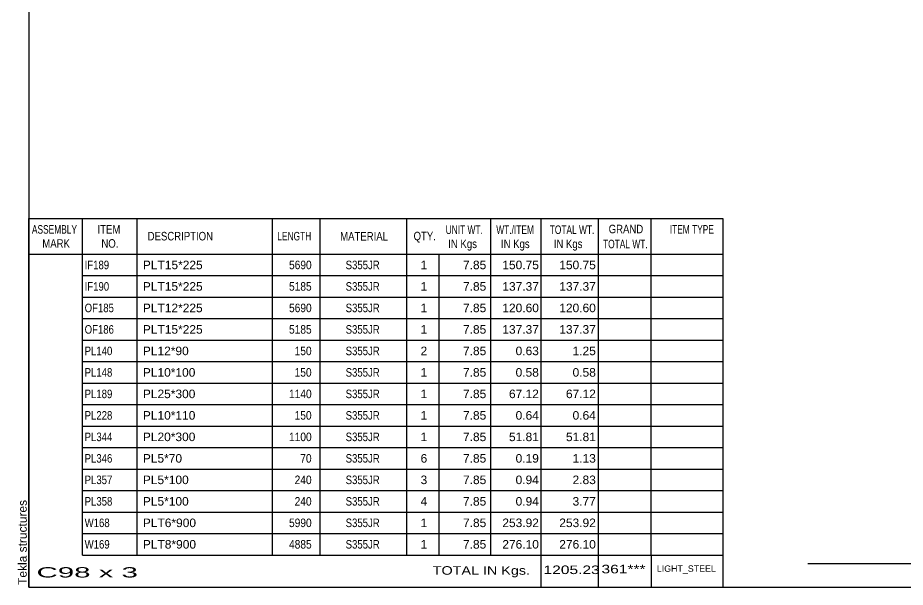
# Model space of a CAD drawing. Header units: millimetres. Extents: x -327 to 86, y -151 to 136.
# Drawn here: x -326.7 to -128.6, y -151.3 to -24.1 of the extents above; entities that cross this region are included whole.
import ezdxf

# ---------------------------------------------------------------- set-up
doc = ezdxf.new("R2010")
doc.units = ezdxf.units.MM
doc.styles.add('Arial', font='ARIAL.TTF', dxfattribs={"height": 0.2})
doc.styles.add('Arial Narrow', font='ARIALN.TTF', dxfattribs={"height": 0.2})

# ---------------------------------------------------------------- blocks, each defined once
blk = doc.blocks.new('Unknown-622305772-1210')
at = {"color": 5, "linetype": 'Continuous'}
for p, q in [((-324.16, 135.73), (-324.16, -151.27)), ((-324.16, -151.27), (85.84, -151.27))]:
    blk.add_line(p, q, dxfattribs=at)
at = {"color": 174, "linetype": 'Continuous', "style": 'Arial'}
blk.add_text('Tekla structures', height=1.9102, rotation=90, dxfattribs=at).set_placement((-324.66, -150.77))
blk = doc.blocks.new('CBS_BOM-622305772-5255')
at = {"color": 7, "linetype": 'Continuous'}
for p, q in [((-324.19, -76.9), (-324.19, -68.9)), ((-324.19, -68.9), (-169.27, -68.9)), ((-312.19, -76.9), (-312.19, -68.9)), ((-300, -76.9), (-300, -68.9)), ((-269.83, -76.9), (-269.83, -68.9)), ((-259.15, -76.9), (-259.15, -68.9)), ((-239.84, -76.9), (-239.84, -68.9)), ((-221.04, -76.9), (-221.04, -68.9)), ((-209.82, -76.9), (-209.82, -68.9)), ((-197.04, -76.9), (-197.04, -68.9)), ((-185.29, -76.9), (-185.29, -68.9)), ((-169.27, -68.9), (-169.27, -76.89)), ((-324.19, -76.9), (-169.26, -76.9)), ((-324.19, -81.7), (-324.19, -76.9)), ((-312.19, -81.7), (-312.19, -76.9)), ((-300, -81.7), (-300, -76.9)), ((-269.83, -81.7), (-269.83, -76.9)), ((-259.15, -81.7), (-259.15, -76.9)), ((-239.84, -81.7), (-239.84, -76.9)), ((-232.57, -81.7), (-232.57, -76.9)), ((-221.04, -81.7), (-221.04, -76.9)), ((-209.82, -81.7), (-209.82, -76.9)), ((-197.04, -81.7), (-197.04, -76.9)), ((-185.27, -81.7), (-185.27, -76.9)), ((-169.26, -76.9), (-169.26, -81.7)), ((-324.19, -86.5), (-324.19, -81.7)), ((-312.19, -81.7), (-169.27, -81.7)), ((-312.19, -86.5), (-312.19, -81.7)), ((-300, -86.5), (-300, -81.7)), ((-269.83, -86.5), (-269.83, -81.7)), ((-259.15, -86.5), (-259.15, -81.7)), ((-239.84, -86.5), (-239.84, -81.7)), ((-232.57, -86.5), (-232.57, -81.7)), ((-221.04, -86.5), (-221.04, -81.7)), ((-209.82, -86.5), (-209.82, -81.7)), ((-197.04, -86.5), (-197.04, -81.7)), ((-185.27, -86.5), (-185.27, -81.7)), ((-169.26, -81.7), (-169.26, -86.5)), ((-324.19, -91.3), (-324.19, -86.5)), ((-312.19, -86.5), (-169.27, -86.5)), ((-312.19, -91.3), (-312.19, -86.5)), ((-300, -91.3), (-300, -86.5)), ((-269.83, -91.3), (-269.83, -86.5)), ((-259.15, -91.3), (-259.15, -86.5)), ((-239.84, -91.3), (-239.84, -86.5)), ((-232.57, -91.3), (-232.57, -86.5)), ((-221.04, -91.3), (-221.04, -86.5)), ((-209.82, -91.3), (-209.82, -86.5)), ((-197.04, -91.3), (-197.04, -86.5)), ((-185.27, -91.3), (-185.27, -86.5)), ((-169.26, -86.5), (-169.26, -91.3)), ((-324.19, -96.1), (-324.19, -91.3)), ((-312.19, -91.3), (-169.27, -91.3)), ((-312.19, -96.1), (-312.19, -91.3)), ((-300, -96.1), (-300, -91.3)), ((-269.83, -96.1), (-269.83, -91.3)), ((-259.15, -96.1), (-259.15, -91.3)), ((-239.84, -96.1), (-239.84, -91.3)), ((-232.57, -96.1), (-232.57, -91.3)), ((-221.04, -96.1), (-221.04, -91.3)), ((-209.82, -96.1), (-209.82, -91.3)), ((-197.04, -96.1), (-197.04, -91.3)), ((-185.27, -96.1), (-185.27, -91.3)), ((-169.26, -91.3), (-169.26, -96.1)), ((-324.19, -100.9), (-324.19, -96.1)), ((-312.19, -96.1), (-169.27, -96.1)), ((-312.19, -100.9), (-312.19, -96.1)), ((-300, -100.9), (-300, -96.1)), ((-269.83, -100.9), (-269.83, -96.1)), ((-259.15, -100.9), (-259.15, -96.1)), ((-239.84, -100.9), (-239.84, -96.1)), ((-232.57, -100.9), (-232.57, -96.1)), ((-221.04, -100.9), (-221.04, -96.1)), ((-209.82, -100.9), (-209.82, -96.1)), ((-197.04, -100.9), (-197.04, -96.1)), ((-185.27, -100.9), (-185.27, -96.1)), ((-169.26, -96.1), (-169.26, -100.9)), ((-324.19, -105.7), (-324.19, -100.9)), ((-312.19, -100.9), (-169.27, -100.9)), ((-312.19, -105.7), (-312.19, -100.9)), ((-300, -105.7), (-300, -100.9)), ((-269.83, -105.7), (-269.83, -100.9)), ((-259.15, -105.7), (-259.15, -100.9)), ((-239.84, -105.7), (-239.84, -100.9)), ((-232.57, -105.7), (-232.57, -100.9)), ((-221.04, -105.7), (-221.04, -100.9)), ((-209.82, -105.7), (-209.82, -100.9)), ((-197.04, -105.7), (-197.04, -100.9)), ((-185.27, -105.7), (-185.27, -100.9)), ((-169.26, -100.9), (-169.26, -105.7)), ((-324.19, -110.5), (-324.19, -105.7)), ((-312.19, -105.7), (-169.27, -105.7)), ((-312.19, -110.5), (-312.19, -105.7)), ((-300, -110.5), (-300, -105.7)), ((-269.83, -110.5), (-269.83, -105.7)), ((-259.15, -110.5), (-259.15, -105.7)), ((-239.84, -110.5), (-239.84, -105.7)), ((-232.57, -110.5), (-232.57, -105.7)), ((-221.04, -110.5), (-221.04, -105.7)), ((-209.82, -110.5), (-209.82, -105.7)), ((-197.04, -110.5), (-197.04, -105.7)), ((-185.27, -110.5), (-185.27, -105.7)), ((-169.26, -105.7), (-169.26, -110.5)), ((-324.19, -115.3), (-324.19, -110.5)), ((-312.19, -110.5), (-169.27, -110.5)), ((-312.19, -115.3), (-312.19, -110.5)), ((-300, -115.3), (-300, -110.5)), ((-269.83, -115.3), (-269.83, -110.5)), ((-259.15, -115.3), (-259.15, -110.5)), ((-239.84, -115.3), (-239.84, -110.5)), ((-232.57, -115.3), (-232.57, -110.5)), ((-221.04, -115.3), (-221.04, -110.5)), ((-209.82, -115.3), (-209.82, -110.5)), ((-197.04, -115.3), (-197.04, -110.5)), ((-185.27, -115.3), (-185.27, -110.5)), ((-169.26, -110.5), (-169.26, -115.3)), ((-324.19, -120.1), (-324.19, -115.3)), ((-312.19, -115.3), (-169.27, -115.3)), ((-312.19, -120.1), (-312.19, -115.3)), ((-300, -120.1), (-300, -115.3)), ((-269.83, -120.1), (-269.83, -115.3)), ((-259.15, -120.1), (-259.15, -115.3)), ((-239.84, -120.1), (-239.84, -115.3)), ((-232.57, -120.1), (-232.57, -115.3)), ((-221.04, -120.1), (-221.04, -115.3)), ((-209.82, -120.1), (-209.82, -115.3)), ((-197.04, -120.1), (-197.04, -115.3)), ((-185.27, -120.1), (-185.27, -115.3)), ((-169.26, -115.3), (-169.26, -120.1)), ((-324.19, -124.9), (-324.19, -120.1)), ((-312.19, -120.1), (-169.27, -120.1)), ((-312.19, -124.9), (-312.19, -120.1)), ((-300, -124.9), (-300, -120.1)), ((-269.83, -124.9), (-269.83, -120.1)), ((-259.15, -124.9), (-259.15, -120.1)), ((-239.84, -124.9), (-239.84, -120.1)), ((-232.57, -124.9), (-232.57, -120.1)), ((-221.04, -124.9), (-221.04, -120.1)), ((-209.82, -124.9), (-209.82, -120.1)), ((-197.04, -124.9), (-197.04, -120.1)), ((-185.27, -124.9), (-185.27, -120.1)), ((-169.26, -120.1), (-169.26, -124.9)), ((-324.19, -129.7), (-324.19, -124.9)), ((-312.19, -124.9), (-169.27, -124.9)), ((-312.19, -129.7), (-312.19, -124.9)), ((-300, -129.7), (-300, -124.9)), ((-269.83, -129.7), (-269.83, -124.9)), ((-259.15, -129.7), (-259.15, -124.9)), ((-239.84, -129.7), (-239.84, -124.9)), ((-232.57, -129.7), (-232.57, -124.9)), ((-221.04, -129.7), (-221.04, -124.9)), ((-209.82, -129.7), (-209.82, -124.9)), ((-197.04, -129.7), (-197.04, -124.9)), ((-185.27, -129.7), (-185.27, -124.9)), ((-169.26, -124.9), (-169.26, -129.7)), ((-324.19, -134.5), (-324.19, -129.7)), ((-312.19, -129.7), (-169.27, -129.7)), ((-312.19, -134.5), (-312.19, -129.7)), ((-300, -134.5), (-300, -129.7)), ((-269.83, -134.5), (-269.83, -129.7)), ((-259.15, -134.5), (-259.15, -129.7)), ((-239.84, -134.5), (-239.84, -129.7)), ((-232.57, -134.5), (-232.57, -129.7)), ((-221.04, -134.5), (-221.04, -129.7)), ((-209.82, -134.5), (-209.82, -129.7)), ((-197.04, -134.5), (-197.04, -129.7)), ((-185.27, -134.5), (-185.27, -129.7)), ((-169.26, -129.7), (-169.26, -134.5)), ((-324.19, -139.3), (-324.19, -134.5)), ((-312.19, -134.5), (-169.27, -134.5)), ((-312.19, -139.3), (-312.19, -134.5)), ((-300, -139.3), (-300, -134.5)), ((-269.83, -139.3), (-269.83, -134.5)), ((-259.15, -139.3), (-259.15, -134.5)), ((-239.84, -139.3), (-239.84, -134.5)), ((-232.57, -139.3), (-232.57, -134.5)), ((-221.04, -139.3), (-221.04, -134.5)), ((-209.82, -139.3), (-209.82, -134.5)), ((-197.04, -139.3), (-197.04, -134.5)), ((-185.27, -139.3), (-185.27, -134.5)), ((-169.26, -134.5), (-169.26, -139.3)), ((-324.19, -144.1), (-324.19, -139.3)), ((-312.19, -139.3), (-169.27, -139.3)), ((-312.19, -144.1), (-312.19, -139.3)), ((-300, -144.1), (-300, -139.3)), ((-269.83, -144.1), (-269.83, -139.3)), ((-259.15, -144.1), (-259.15, -139.3)), ((-239.84, -144.1), (-239.84, -139.3)), ((-232.57, -144.1), (-232.57, -139.3)), ((-221.04, -144.1), (-221.04, -139.3)), ((-209.82, -144.1), (-209.82, -139.3)), ((-197.04, -144.1), (-197.04, -139.3)), ((-185.27, -144.1), (-185.27, -139.3)), ((-169.26, -139.3), (-169.26, -144.1)), ((-324.19, -151.3), (-324.19, -144.12)), ((-312.19, -144.1), (-169.27, -144.1)), ((-209.82, -151.3), (-209.82, -144.12)), ((-197.04, -151.3), (-197.04, -144.12)), ((-185.23, -151.3), (-185.23, -144.12)), ((-169.26, -144.1), (-169.26, -151.3)), ((-324.19, -151.3), (-169.26, -151.3))]:
    blk.add_line(p, q, dxfattribs=at)
at = {"color": 3, "linetype": 'Continuous', "style": 'Arial'}
for s, height, width, p in [('ASSEMBLY', 1.91, 0.7, (-323.51, -72.32)), ('ITEM', 1.91, 0.8, (-308.86, -72.32)), ('UNIT WT.', 1.91, 0.7, (-231.15, -72.4)), ('WT./ITEM', 1.91, 0.7, (-219.85, -72.4)), ('TOTAL WT.', 1.91, 0.7, (-207.92, -72.4)), ('GRAND', 1.91, 0.8, (-194.76, -72.24)), ('ITEM TYPE', 1.91, 0.7, (-181.13, -72.32)), ('DESCRIPTION', 1.9102, 0.8, (-297.67, -73.83)), ('LENGTH', 1.91, 0.7, (-268.73, -73.83)), ('MATERIAL', 1.91, 0.8, (-254.7, -73.87)), ('QTY.', 1.91, 0.8, (-238.31, -73.8)), ('MARK', 1.91, 0.8, (-321.19, -75.46)), ('NO.', 1.91, 0.8, (-308, -75.46)), ('IN Kgs', 1.91, 0.8, (-230.57, -75.54)), ('IN Kgs', 1.91, 0.8, (-218.81, -75.54)), ('IN Kgs', 1.91, 0.8, (-207.02, -75.54)), ('TOTAL WT.', 1.91, 0.7, (-196.02, -75.58))]:
    blk.add_text(s, height=height, dxfattribs=dict(at, width=width)).set_placement(p)
at = {"color": 7, "linetype": 'Continuous', "style": 'Arial'}
for s, width, p in [('IF189', 0.8, (-311.73, -80.26)), ('5690', 0.85, (-266.11, -80.26)), ('S355JR', 0.8, (-253.47, -80.26)), ('IF190', 0.8, (-311.73, -85.06)), ('5185', 0.85, (-266.11, -85.06)), ('S355JR', 0.8, (-253.47, -85.06)), ('OF185', 0.8, (-311.73, -89.86)), ('5690', 0.85, (-266.11, -89.86)), ('S355JR', 0.8, (-253.47, -89.86)), ('OF186', 0.8, (-311.73, -94.66)), ('5185', 0.85, (-266.11, -94.66)), ('S355JR', 0.8, (-253.47, -94.66)), ('PL140', 0.8, (-311.73, -99.46)), ('150', 0.85, (-264.86, -99.46)), ('S355JR', 0.8, (-253.47, -99.46)), ('PL148', 0.8, (-311.73, -104.26)), ('150', 0.85, (-264.86, -104.26)), ('S355JR', 0.8, (-253.47, -104.26)), ('PL189', 0.8, (-311.73, -109.06)), ('1140', 0.85, (-266.11, -109.06)), ('S355JR', 0.8, (-253.47, -109.06)), ('PL228', 0.8, (-311.73, -113.86)), ('150', 0.85, (-264.86, -113.86)), ('S355JR', 0.8, (-253.47, -113.86)), ('PL344', 0.8, (-311.73, -118.66)), ('1100', 0.85, (-266.11, -118.66)), ('S355JR', 0.8, (-253.47, -118.66)), ('PL346', 0.8, (-311.73, -123.46)), ('70', 0.85, (-263.6, -123.46)), ('S355JR', 0.8, (-253.47, -123.46)), ('PL357', 0.8, (-311.73, -128.26)), ('240', 0.85, (-264.86, -128.26)), ('S355JR', 0.8, (-253.47, -128.26)), ('PL358', 0.8, (-311.73, -133.06)), ('240', 0.85, (-264.86, -133.06)), ('S355JR', 0.8, (-253.47, -133.06)), ('W168', 0.8, (-311.73, -137.86)), ('5990', 0.85, (-266.11, -137.86)), ('S355JR', 0.8, (-253.47, -137.86)), ('W169', 0.8, (-311.73, -142.66)), ('4885', 0.85, (-266.11, -142.66)), ('S355JR', 0.8, (-253.47, -142.66))]:
    blk.add_text(s, height=1.91, dxfattribs=dict(at, width=width)).set_placement(p)
for s, p in [('PLT15*225', (-298.74, -80.26)), ('1', (-236.75, -80.26)), ('7.85', (-227.28, -80.26)), ('150.75', (-218.5, -80.26)), ('150.75', (-205.79, -80.26)), ('PLT15*225', (-298.74, -85.06)), ('1', (-236.75, -85.06)), ('7.85', (-227.28, -85.06)), ('137.37', (-218.5, -85.06)), ('137.37', (-205.79, -85.06)), ('PLT12*225', (-298.74, -89.86)), ('1', (-236.75, -89.86)), ('7.85', (-227.28, -89.86)), ('120.60', (-218.5, -89.86)), ('120.60', (-205.79, -89.86)), ('PLT15*225', (-298.74, -94.66)), ('1', (-236.75, -94.66)), ('7.85', (-227.28, -94.66)), ('137.37', (-218.5, -94.66)), ('137.37', (-205.79, -94.66)), ('PL12*90', (-298.74, -99.46)), ('2', (-236.75, -99.46)), ('7.85', (-227.28, -99.46)), ('0.63', (-215.54, -99.46)), ('1.25', (-202.82, -99.46)), ('PL10*100', (-298.74, -104.26)), ('1', (-236.75, -104.26)), ('7.85', (-227.28, -104.26)), ('0.58', (-215.54, -104.26)), ('0.58', (-202.82, -104.26)), ('PL25*300', (-298.74, -109.06)), ('1', (-236.75, -109.06)), ('7.85', (-227.28, -109.06)), ('67.12', (-217.02, -109.06)), ('67.12', (-204.3, -109.06)), ('PL10*110', (-298.74, -113.86)), ('1', (-236.75, -113.86)), ('7.85', (-227.28, -113.86)), ('0.64', (-215.54, -113.86)), ('0.64', (-202.82, -113.86)), ('PL20*300', (-298.74, -118.66)), ('1', (-236.75, -118.66)), ('7.85', (-227.28, -118.66)), ('51.81', (-217.02, -118.66)), ('51.81', (-204.3, -118.66)), ('PL5*70', (-298.74, -123.46)), ('6', (-236.75, -123.46)), ('7.85', (-227.28, -123.46)), ('0.19', (-215.54, -123.46)), ('1.13', (-202.82, -123.46)), ('PL5*100', (-298.74, -128.26)), ('3', (-236.75, -128.26)), ('7.85', (-227.28, -128.26)), ('0.94', (-215.54, -128.26)), ('2.83', (-202.82, -128.26)), ('PL5*100', (-298.74, -133.06)), ('4', (-236.75, -133.06)), ('7.85', (-227.28, -133.06)), ('0.94', (-215.54, -133.06)), ('3.77', (-202.82, -133.06)), ('PLT6*900', (-298.74, -137.86)), ('1', (-236.75, -137.86)), ('7.85', (-227.28, -137.86)), ('253.92', (-218.5, -137.86)), ('253.92', (-205.79, -137.86)), ('PLT8*900', (-298.74, -142.66)), ('1', (-236.75, -142.66)), ('7.85', (-227.28, -142.66)), ('276.10', (-218.5, -142.66)), ('276.10', (-205.79, -142.66))]:
    blk.add_text(s, height=1.91, dxfattribs=at).set_placement(p)
at = {"color": 6, "linetype": 'Continuous', "style": 'Arial'}
for s, height, width, p in [('TOTAL IN Kgs.', 1.9102, 1.2, (-234.03, -148.5)), ('1205.23', 1.91, 1.3, (-209.3, -148.35)), ('361***', 1.91, 1.3, (-196.36, -148.19)), ('C98 x 3', 2.292, 2.05, (-322.47, -149.11))]:
    blk.add_text(s, height=height, dxfattribs=dict(at, width=width)).set_placement(p)
blk.add_text('LIGHT_STEEL', height=1.4135, dxfattribs=at).set_placement((-184.01, -147.84))
blk = doc.blocks.new('CBS_CALLOFF-622305772-5256')
at = {"color": 7, "linetype": 'Continuous'}
blk.add_line((-150.28, -146), (-34.05, -146.02), dxfattribs=at)
at = {"color": 3, "linetype": 'Continuous', "style": 'Arial Narrow'}
blk.add_text('QTY= 3 Nos.      COLUMN     MKD : C98', height=3.3405, dxfattribs=at).set_placement((-126.45, -145.1))

msp = doc.modelspace()

# ---------------------------------------------------------------- block references
for name in ['Unknown-622305772-1210', 'CBS_BOM-622305772-5255', 'CBS_CALLOFF-622305772-5256']:
    msp.add_blockref(name, (0, 0))

doc.saveas('drawing.dxf')
